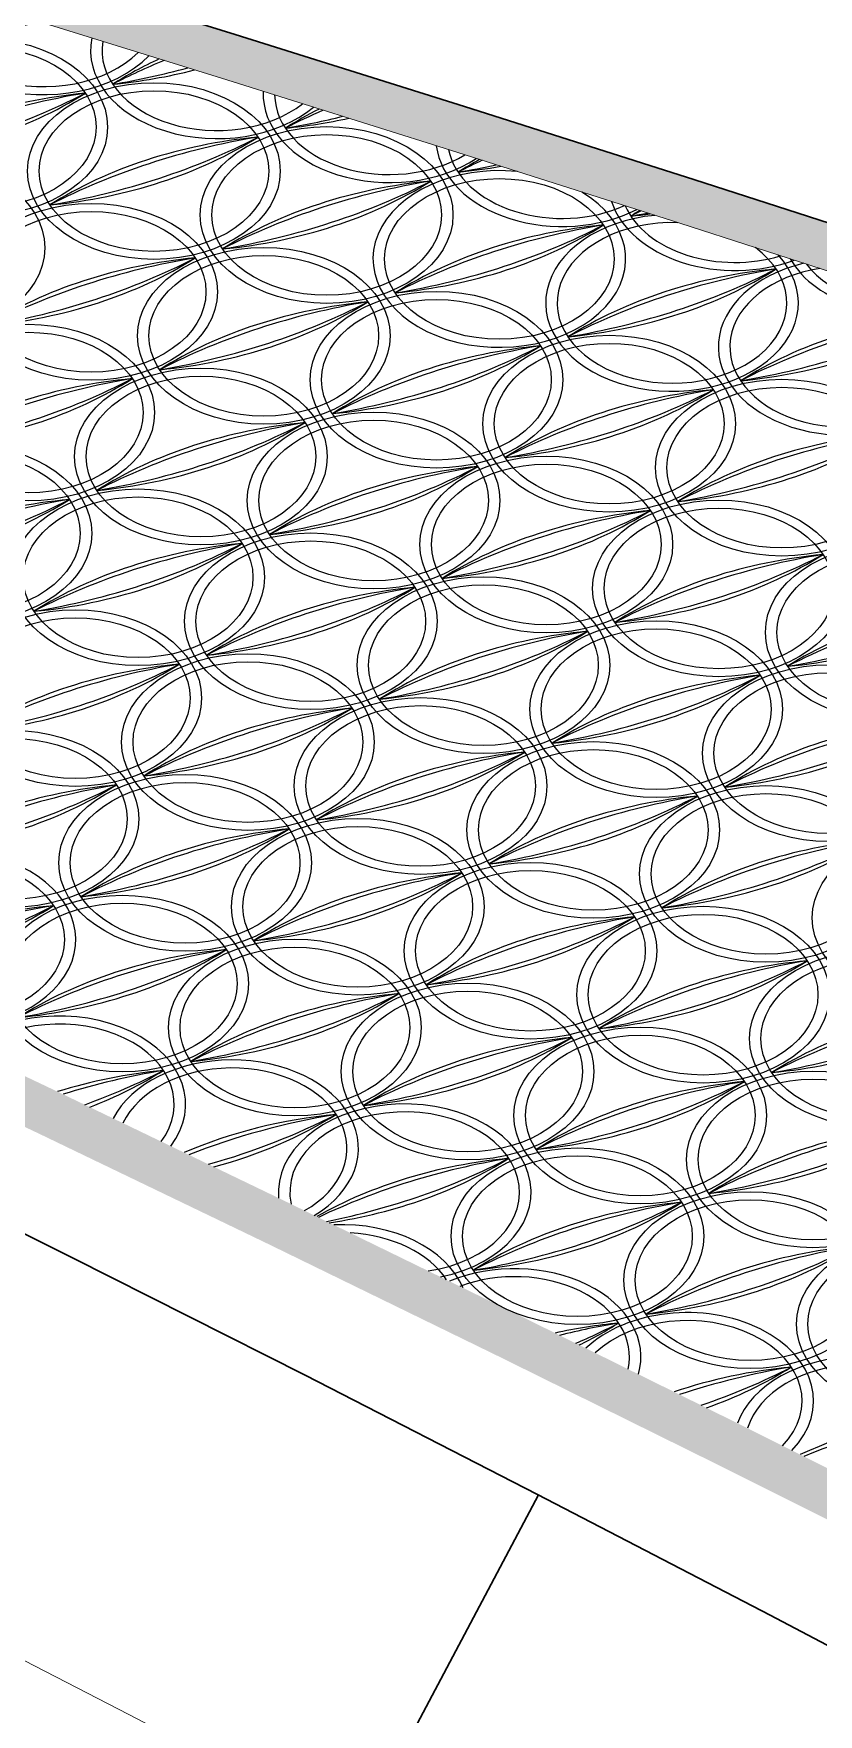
# Model space of a CAD drawing. Extents: x 1767995 to 4174245, y 542814 to 862564.
# Drawn here: x 4060919 to 4064335, y 596532 to 603856 of the extents above; entities that cross this region are included whole.
import ezdxf

# ---------------------------------------------------------------- set-up
doc = ezdxf.new("R2010")
doc.units = 0
doc.header["$LTSCALE"] = 3500
doc.layers.add('标注', color=3, linetype='Continuous', lineweight=18)
doc.layers.add('桥 构造粗实', color=1, linetype='Continuous', lineweight=30)

# ---------------------------------------------------------------- blocks, each defined once
blk = doc.blocks.new('2121212')
at = {"color": 8}
for centre, major_axis, start_param, end_param in [((-26667.8, 19989.1), (550, 0), 2.903261, 5.689579), ((-26667.8, 19989.1), (500, 0), 2.920893, 5.671755), ((-27353, 21017.7), (-1696.6, 0), 1.707987, 1.969886), ((-26941.4, 19462.9), (-550, 0), 3.141593, 9.424778), ((-25916, 19797.6), (550, 0), 3.002329, 5.583377), ((-26941.4, 19462.9), (-500, 0), 3.141593, 9.424778), ((-25916, 19797.6), (500, 0), 3.031015, 5.554781), ((-25230.9, 18769), (-1696.6, 0), -0.986608, -0.835323), ((-24878.6, 18240.2), (-2505.2, 0), -1.04063, -0.933532), ((-26953.5, 21355), (-2505.2, 0), 1.806196, 1.942828), ((-26601.2, 20826.2), (-1696.6, 0), 1.707987, 1.92467), ((-26256.2, 18434.3), (1696.6, 0), 1.707987, 2.30627), ((-25904, 17905.5), (-2505.2, 0), -1.335396, -0.933532), ((-27626.6, 20491.5), (-1696.6, 0), 1.707987, 2.30627), ((-27978.9, 21020.3), (2505.2, 0), -1.335396, -0.933532), ((-25164.3, 19606.1), (550, 0), 3.109461, 5.46934), ((-25164.3, 19606.1), (500, 0), 3.150964, 5.42828), ((-24479.1, 18577.5), (1696.6, 0), 2.194376, 2.30627), ((-24126.8, 18048.7), (-2505.2, 0), -1.012845, -0.933532), ((-26201.7, 21163.5), (2505.2, 0), -1.335396, -1.231655), ((-25849.5, 20634.7), (-1696.6, 0), 1.707987, 1.874592), ((-25504.5, 18242.8), (-1696.6, 0), -1.433605, -0.835323), ((-25152.2, 17714), (2505.2, 0), 1.806196, 2.208061), ((-26874.9, 20300), (-1696.6, 0), 1.707987, 2.30627), ((-27227.1, 20828.8), (2505.2, 0), -1.335396, -0.933532), ((-24412.5, 19414.6), (-550, 0), 6.369445, 8.484658), ((-24412.5, 19414.6), (-500, 0), 6.426131, 8.427394), ((-27215, 18936.7), (-550, 0), 3.141593, 9.424778), ((-24686.2, 18888.3), (550, 0), 1.429302, 7.140924), ((-23727.3, 18386), (1696.6, 0), 2.234305, 2.30627), ((-23375.1, 17857.2), (-2505.2, 0), -0.984589, -0.933532), ((-25450, 20971.9), (-2505.2, 0), 1.806196, 1.87476), ((-25097.7, 20443.1), (1696.6, 0), -1.433605, -1.321785), ((-24752.7, 18051.3), (1696.6, 0), 1.707987, 2.30627), ((-24400.5, 17522.5), (-2505.2, 0), -1.335396, -0.933532), ((-26123.1, 20108.4), (-1696.6, 0), 1.707987, 2.30627), ((-26475.4, 20637.2), (-2505.2, 0), 1.806196, 2.208061), ((-26463.3, 18745.2), (-550, 0), 3.141593, 9.424778), ((-23660.8, 19223), (550, 0), 3.363206, 5.200925), ((-23660.8, 19223), (500, 0), 3.441452, 5.122465), ((-26463.3, 18745.2), (-500, 0), 3.141593, 9.424778), ((-23934.4, 18696.8), (-550, 0), 4.847851, 9.997795), ((-23934.4, 18696.8), (-500, 0), 4.660469, 10.183445), ((-22975.6, 18194.4), (-1696.6, 0), -0.866182, -0.835323), ((-22623.3, 17665.6), (-2505.2, 0), -0.955451, -0.933532), ((-24698.2, 20780.4), (-2505.2, 0), 1.806196, 1.836577), ((-24346, 20251.6), (-1696.6, 0), 1.707987, 1.758575), ((-24001, 17859.8), (1696.6, 0), 1.707987, 2.30627), ((-23648.7, 17331), (-2505.2, 0), -1.335396, -0.933532), ((-25371.3, 19916.9), (-1696.6, 0), 1.707987, 2.30627), ((-25723.6, 20445.7), (2505.2, 0), -1.335396, -0.933532), ((-25778.1, 17716.6), (1696.6, 0), 1.707987, 2.30627), ((-25425.8, 17187.8), (-2505.2, 0), -1.335396, -0.933532), ((-27148.5, 19773.7), (1696.6, 0), -1.433605, -0.835323), ((-27500.7, 20302.5), (-2505.2, 0), 1.806196, 2.208061), ((-23249.2, 17668.2), (1696.6, 0), 1.707987, 2.30627), ((-22896.9, 17139.4), (-2505.2, 0), -1.335396, -0.933532), ((-24619.6, 19725.4), (1696.6, 0), -1.433605, -0.835323), ((-24971.9, 20254.2), (-2505.2, 0), 1.806196, 2.208061), ((-23182.6, 18505.3), (550, 0), 1.900519, 6.656729), ((-23182.6, 18505.3), (500, 0), 1.788946, 6.7687), ((-22909, 19031.5), (-550, 0), 6.663501, 8.177806), ((-22909, 19031.5), (-500, 0), 6.775969, 8.065962), ((-25026.3, 17525.1), (-1696.6, 0), -1.433605, -0.835323), ((-24674.1, 16996.3), (2505.2, 0), 1.806196, 2.208061), ((-26396.7, 19582.2), (1696.6, 0), -1.433605, -0.835323), ((-26749, 20111), (-2505.2, 0), 1.806196, 2.208061), ((-24959.8, 18362.1), (-550, 0), 3.141593, 9.424778), ((-24959.8, 18362.1), (-500, 0), 3.141593, 9.424778), ((-26736.9, 18218.9), (-550, 0), 3.141593, 9.424778), ((-22497.5, 17476.7), (1696.6, 0), 1.707987, 2.30627), ((-22145.2, 16947.9), (-2505.2, 0), -1.335396, -0.933532), ((-23867.8, 19533.8), (-1696.6, 0), 1.707987, 2.30627), ((-24220.1, 20062.6), (-2505.2, 0), 1.806196, 2.208061), ((-24208, 18170.6), (-550, 0), 3.141593, 9.424778), ((-24274.6, 17333.5), (1696.6, 0), 1.707987, 2.30627), ((-23922.3, 16804.7), (-2505.2, 0), -1.335396, -0.933532), ((-25645, 19390.7), (-1696.6, 0), 1.707987, 2.30627), ((-25997.2, 19919.5), (2505.2, 0), -1.335396, -0.933532), ((-24208, 18170.6), (-500, 0), 3.141593, 9.424778), ((-25985.1, 18027.4), (-550, 0), 3.141593, 9.424778), ((-26051.7, 17190.4), (1696.6, 0), 1.707987, 2.30627), ((-25699.4, 16661.6), (-2505.2, 0), -1.335396, -0.933532), ((-27422.1, 19247.5), (-1696.6, 0), 1.707987, 2.30627), ((-27774.3, 19776.3), (2505.2, 0), -1.335396, -0.933532), ((-25985.1, 18027.4), (-500, 0), 3.141593, 9.424778), ((-23522.8, 17142), (1696.6, 0), 1.707987, 2.30627), ((-23170.6, 16613.2), (-2505.2, 0), -1.335396, -0.933532), ((-24893.2, 19199.1), (-1696.6, 0), 1.707987, 2.30627), ((-25245.5, 19727.9), (2505.2, 0), -1.335396, -0.933532), ((-23456.3, 17979), (-550, 0), 3.141593, 9.424778), ((-23456.3, 17979), (-500, 0), 3.141593, 9.424778), ((-25300, 16998.8), (1696.6, 0), 1.707987, 2.30627), ((-24947.7, 16470), (-2505.2, 0), -1.335396, -0.933532), ((-26670.3, 19056), (-1696.6, 0), 1.707987, 2.30627), ((-27022.6, 19584.8), (2505.2, 0), -1.335396, -0.933532), ((-22771.1, 16950.5), (1696.6, 0), 1.707987, 2.30627), ((-22418.8, 16421.7), (-2505.2, 0), -1.335396, -0.933532), ((-24141.4, 19007.6), (1696.6, 0), -1.433605, -0.835323), ((-24493.7, 19536.4), (-2505.2, 0), 1.806196, 2.208061), ((-24548.2, 16807.3), (-1696.6, 0), -1.433605, -0.835323), ((-24195.9, 16278.5), (2505.2, 0), 1.806196, 2.208061), ((-25918.6, 18864.4), (-1696.6, 0), 1.707987, 2.30627), ((-26270.8, 19393.2), (-2505.2, 0), 1.806196, 2.208061), ((-26258.8, 17501.2), (-550, 0), 3.141593, 9.424778), ((-26325.3, 16664.1), (-1696.6, 0), -1.433605, -0.835323), ((-25973.1, 16135.3), (2505.2, 0), 1.806196, 2.208061), ((-27695.7, 18721.3), (-1696.6, 0), 1.707987, 2.30627), ((-28048, 19250.1), (-2505.2, 0), 1.806196, 2.208061), ((-23796.4, 16615.8), (-1696.6, 0), -1.433605, -0.835323), ((-23444.2, 16087), (-2505.2, 0), -1.335396, -0.933532), ((-25166.8, 18672.9), (-1696.6, 0), 1.707987, 2.30627), ((-25519.1, 19201.7), (-2505.2, 0), 1.806196, 2.208061), ((-25507, 17309.6), (-550, 0), 3.141593, 9.424778), ((-25507, 17309.6), (-500, 0), 3.141593, 9.424778), ((-25573.6, 16472.6), (1696.6, 0), 1.707987, 2.30627), ((-25221.3, 15943.8), (-2505.2, 0), -1.335396, -0.933532), ((-26943.9, 18529.7), (-1696.6, 0), 1.707987, 2.30627), ((-27296.2, 19058.6), (2505.2, 0), -1.335396, -0.933532), ((-23044.7, 16424.2), (1696.6, 0), 1.707987, 2.30627), ((-22692.4, 15895.4), (-2505.2, 0), -1.335396, -0.933532), ((-24415.1, 18481.4), (-1696.6, 0), 1.707987, 2.30627), ((-24767.3, 19010.2), (2505.2, 0), -1.335396, -0.933532), ((-22978.1, 17261.3), (-550, 0), 3.141593, 9.424778), ((-22978.1, 17261.3), (-500, 0), 3.141593, 9.424778), ((-24821.8, 16281.1), (1696.6, 0), 1.707987, 2.30627), ((-24469.5, 15752.3), (-2505.2, 0), -1.335396, -0.933532), ((-26192.2, 18338.2), (-1696.6, 0), 1.707987, 2.30627), ((-26544.5, 18867), (-2505.2, 0), 1.806196, 2.208061), ((-26532.4, 16974.9), (-550, 0), 3.141593, 9.424778), ((-22292.9, 16232.7), (1696.6, 0), 1.707987, 2.30627), ((-21940.7, 15703.9), (-2505.2, 0), -1.335396, -0.933532), ((-23663.3, 18289.9), (1696.6, 0), -1.433605, -0.835323), ((-24015.6, 18818.7), (-2505.2, 0), 1.806196, 2.208061), ((-26532.4, 16974.9), (-500, 0), 3.141593, 9.424778), ((-24003.5, 16926.6), (-550, 0), 3.141593, 9.424778), ((-24070.1, 16089.5), (-1696.6, 0), -1.433605, -0.835323), ((-23717.8, 15560.7), (2505.2, 0), 1.806196, 2.208061), ((-25440.4, 18146.7), (-1696.6, 0), 1.707987, 2.30627), ((-25792.7, 18675.5), (2505.2, 0), -1.335396, -0.933532), ((-24003.5, 16926.6), (-500, 0), 3.141593, 9.424778), ((-25780.6, 16783.4), (-550, 0), 3.141593, 9.424778), ((-25847.2, 15946.4), (-1696.6, 0), -1.433605, -0.835323), ((-25494.9, 15417.6), (2505.2, 0), 1.806196, 2.208061), ((-27217.6, 18003.5), (-1696.6, 0), 1.707987, 2.30627), ((-27569.8, 18532.3), (-2505.2, 0), 1.806196, 2.208061), ((-23318.3, 15898), (1696.6, 0), 1.707987, 2.30627), ((-22966, 15369.2), (-2505.2, 0), -1.335396, -0.933532), ((-24688.7, 17955.2), (-1696.6, 0), 1.707987, 2.30627), ((-25040.9, 18484), (2505.2, 0), -1.335396, -0.933532), ((-25095.4, 15754.8), (1696.6, 0), 1.707987, 2.30627), ((-24743.2, 15226), (-2505.2, 0), -1.335396, -0.933532), ((-26465.8, 17812), (-1696.6, 0), 1.707987, 2.30627), ((-26818.1, 18340.8), (2505.2, 0), -1.335396, -0.933532), ((-25028.9, 16591.9), (-550, 0), 3.141593, 9.424778), ((-25028.9, 16591.9), (-500, 0), 3.141593, 9.424778), ((-22566.6, 15706.5), (1696.6, 0), 1.707987, 2.30627), ((-22214.3, 15177.7), (-2505.2, 0), -1.335396, -0.933532), ((-23936.9, 17763.6), (-1696.6, 0), 1.707987, 2.30627), ((-24289.2, 18292.4), (-2505.2, 0), 1.806196, 2.208061), ((-26806, 16448.7), (-550, 0), 3.141593, 9.424778), ((-26806, 16448.7), (-500, 0), 3.141593, 9.424778), ((-24343.7, 15563.3), (1696.6, 0), 1.707987, 2.30627), ((-23991.4, 15034.5), (-2505.2, 0), -1.335396, -0.933532), ((-25714.1, 17620.5), (1696.6, 0), -1.433605, -0.835323), ((-26066.3, 18149.3), (-2505.2, 0), 1.806196, 2.208061), ((-26054.2, 16257.2), (-550, 0), 3.141593, 9.424778), ((-26120.8, 15420.1), (-1696.6, 0), -1.433605, -0.835323), ((-25768.5, 14891.3), (-2505.2, 0), -1.335396, -0.933532), ((-27491.2, 17477.3), (1696.6, 0), -1.433605, -0.835323), ((-27843.4, 18006.1), (2505.2, 0), -1.335396, -0.933532), ((-26054.2, 16257.2), (-500, 0), 3.141593, 9.424778), ((-23525.4, 16208.8), (-550, 0), 3.141593, 9.424778), ((-23525.4, 16208.8), (-500, 0), 3.141593, 9.424778), ((-23591.9, 15371.8), (-1696.6, 0), -1.433605, -0.835323), ((-23239.7, 14843), (2505.2, 0), 1.806196, 2.208061), ((-24962.3, 17428.9), (1696.6, 0), -1.433605, -0.835323), ((-25314.6, 17957.7), (-2505.2, 0), 1.806196, 2.208061), ((-25369, 15228.6), (1696.6, 0), 1.707987, 2.30627), ((-25016.8, 14699.8), (-2505.2, 0), -1.335396, -0.933532), ((-26739.4, 17285.8), (-1696.6, 0), 1.707987, 2.30627), ((-27091.7, 17814.6), (-2505.2, 0), 1.806196, 2.208061), ((-25302.5, 16065.7), (-550, 0), 3.141593, 9.424778), ((-27079.6, 15922.5), (-550, 0), 7.596444, 13.201687), ((-22840.2, 15180.2), (1696.6, 0), 1.707987, 2.30627), ((-22487.9, 14651.4), (-2505.2, 0), -1.335396, -0.933532), ((-24210.5, 17237.4), (-1696.6, 0), 1.707987, 2.30627), ((-24562.8, 17766.2), (2505.2, 0), -1.335396, -0.933532), ((-22773.6, 16017.3), (-550, 0), 3.141593, 9.424778), ((-27079.6, 15922.5), (-500, 0), 3.141593, 9.424778), ((-24550.7, 15874.1), (-550, 0), 3.141593, 9.424778), ((-24617.3, 15037.1), (1696.6, 0), 1.707987, 2.30627), ((-24265, 14508.3), (-2505.2, 0), -1.335396, -0.933532), ((-25987.7, 17094.2), (-1696.6, 0), 1.707987, 2.30627), ((-26339.9, 17623), (2505.2, 0), -1.335396, -0.933532), ((-24550.7, 15874.1), (-500, 0), 3.141593, 9.424778), ((-26394.4, 14893.9), (1696.6, 0), 1.707987, 2.30627), ((-26042.2, 14365.1), (-2505.2, 0), -1.335396, -0.933532), ((-27764.8, 16951.1), (-1696.6, 0), 1.707987, 2.30627), ((-28117.1, 17479.9), (2505.2, 0), -1.335396, -0.933532), ((-23865.5, 14845.6), (-1696.6, 0), -1.433605, -0.835323), ((-23513.3, 14316.7), (-2505.2, 0), -1.335396, -0.933532), ((-25235.9, 16902.7), (-1696.6, 0), 1.707987, 2.30627), ((-25588.2, 17431.5), (2505.2, 0), -1.335396, -0.933532), ((-25642.7, 14702.4), (-1696.6, 0), -1.433605, -0.835323), ((-25290.4, 14173.6), (-2505.2, 0), -1.335396, -0.933532), ((-27013, 16759.5), (1696.6, 0), -1.433605, -0.835323), ((-27365.3, 17288.3), (-2505.2, 0), 1.806196, 2.208061), ((-23113.8, 14654), (-1696.6, 0), -1.433605, -0.835323), ((-22761.5, 14125.2), (2505.2, 0), 1.806196, 2.208061), ((-24484.2, 16711.2), (-1696.6, 0), 1.707987, 2.30627), ((-24836.4, 17240), (-2505.2, 0), 1.806196, 2.208061), ((-24890.9, 14510.9), (-1696.6, 0), -1.433605, -0.835323), ((-24538.6, 13982.1), (2505.2, 0), 1.806196, 2.208061), ((-26261.3, 16568), (-1696.6, 0), 1.707987, 2.30627), ((-26613.5, 17096.8), (-2505.2, 0), 1.806196, 2.208061), ((-24824.3, 15347.9), (-550, 0), 3.141593, 9.424778), ((-26601.5, 15204.7), (-550, 0), 8.932616, 11.858743), ((-22362, 14462.5), (1696.6, 0), 1.707987, 2.30627), ((-22009.8, 13933.7), (-2505.2, 0), -1.335396, -0.933532), ((-23732.4, 16519.6), (-1696.6, 0), 1.707987, 2.30627), ((-24084.7, 17048.4), (-2505.2, 0), 1.806196, 2.208061), ((-26601.5, 15204.7), (-500, 0), 8.943733, 11.847578), ((-24072.6, 15156.4), (-550, 0), 3.141593, 9.424778), ((-24139.2, 14319.3), (1696.6, 0), 1.707987, 2.30627), ((-23786.9, 13790.5), (-2505.2, 0), -1.335396, -0.933532), ((-25509.5, 16376.5), (-1696.6, 0), 1.707987, 2.30627), ((-25861.8, 16905.3), (2505.2, 0), -1.335396, -0.933532), ((-24072.6, 15156.4), (-500, 0), 3.141593, 9.424778), ((-25849.7, 15013.2), (-550, 0), 8.562868, 12.221111), ((-25916.3, 14176.2), (1696.6, 0), 1.707987, 1.991695), ((-25564, 13647.4), (-2505.2, 0), -1.335396, -1.150835), ((-27638.9, 16762.1), (2505.2, 0), -1.094956, -0.933532), ((-27286.7, 16233.3), (-1696.6, 0), 2.073528, 2.30627), ((-25849.7, 15013.2), (-500, 0), 8.53694, 12.247546), ((-23387.4, 14127.8), (1696.6, 0), 1.707987, 2.30627), ((-23035.1, 13599), (-2505.2, 0), -1.335396, -0.933532), ((-24757.8, 16184.9), (-1696.6, 0), 1.707987, 2.30627), ((-25110, 16713.7), (-2505.2, 0), 1.806196, 2.208061), ((-25164.5, 13984.6), (1696.6, 0), 1.707987, 2.125218), ((-24812.3, 13455.8), (-2505.2, 0), -1.335396, -1.059345), ((-26887.2, 16570.6), (2505.2, 0), -1.188387, -0.933532), ((-26534.9, 16041.8), (1696.6, 0), -1.205688, -0.835323), ((-25098, 14821.7), (-550, 0), 8.141755, 12.632108), ((-25098, 14821.7), (-500, 0), 8.059058, 12.713977), ((-22635.6, 13936.3), (-1696.6, 0), -1.433605, -0.835323), ((-22283.4, 13407.5), (2505.2, 0), 1.806196, 2.208061), ((-24006, 15993.4), (-1696.6, 0), 1.707987, 2.30627), ((-24358.3, 16522.2), (2505.2, 0), -1.335396, -0.933532), ((-24346.2, 14630.1), (-550, 0), 3.141593, 9.424778), ((-24412.8, 13793.1), (-1696.6, 0), -1.433605, -0.889706), ((-24060.5, 13264.3), (2505.2, 0), 1.806196, 2.170198), ((-26135.4, 16379), (-2505.2, 0), 1.852928, 2.208061), ((-25783.1, 15850.2), (-1696.6, 0), 1.782586, 2.30627), ((-23594.4, 14438.6), (-550, 0), 3.141593, 9.424778), ((-23661, 13601.6), (1696.6, 0), 1.707987, 2.30627), ((-23308.8, 13072.8), (-2505.2, 0), -1.335396, -0.933532), ((-25031.4, 15658.7), (-1696.6, 0), 1.707987, 2.30627), ((-25383.7, 16187.5), (2505.2, 0), -1.335396, -0.933532), ((-23594.4, 14438.6), (-500, 0), 3.141593, 9.424778), ((-25371.6, 14295.4), (-550, 0), 3.429717, 4.776948), ((-25371.6, 14295.4), (-500, 0), 3.567274, 4.639391), ((-22909.3, 13410), (1696.6, 0), 1.707987, 2.30627), ((-22557, 12881.2), (-2505.2, 0), -1.335396, -0.933532), ((-24279.6, 15467.2), (1696.6, 0), -1.433605, -0.835323), ((-24631.9, 15996), (-2505.2, 0), 1.806196, 2.208061), ((-24619.8, 14103.9), (-550, 0), 9.227784, 11.537436), ((-24686.4, 13266.9), (-1696.6, 0), -1.433605, -1.431268), ((-24334.1, 12738.1), (-2505.2, 0), -1.335396, -1.333958), ((-26409, 15852.8), (2505.2, 0), -0.934667, -0.933532), ((-26056.8, 15324), (1696.6, 0), -0.836953, -0.835323), ((-24619.8, 14103.9), (-500, 0), 9.272696, 11.492324), ((-23868.1, 13912.4), (-550, 0), 8.830529, 11.927572), ((-23868.1, 13912.4), (500, 0), 5.691651, 8.783624), ((-23934.6, 13075.3), (1696.6, 0), 1.707987, 1.875536), ((-23582.4, 12546.5), (-2505.2, 0), -1.335396, -1.228325), ((-25657.3, 15661.3), (-2505.2, 0), 2.118048, 2.208061), ((-25305, 15132.5), (-1696.6, 0), 2.176772, 2.30627), ((-23116.3, 13720.8), (-550, 0), 8.430734, 12.318395), ((-23116.3, 13720.8), (-500, 0), 8.391328, 12.357167), ((-23182.9, 12883.8), (1696.6, 0), 1.707987, 2.023641), ((-22830.6, 12355), (-2505.2, 0), -1.335396, -1.128929), ((-24905.5, 15469.8), (2505.2, 0), -1.117097, -0.933532), ((-24553.3, 14941), (-1696.6, 0), 2.040981, 2.30627), ((-22431.1, 12692.3), (-1696.6, 0), -1.433605, -0.980062), ((-22078.9, 12163.5), (-2505.2, 0), -1.335396, -1.034052)]:
    blk.add_ellipse(centre, major_axis=major_axis, ratio=0.7, start_param=start_param, end_param=end_param, dxfattribs=at)
for centre, major_axis in [((-26189.7, 19271.4), (550, 0)), ((-26189.7, 19271.4), (500, 0)), ((-25437.9, 19079.9), (550, 0)), ((-25437.9, 19079.9), (500, 0)), ((-24686.2, 18888.3), (500, 0)), ((-25711.5, 18553.6), (550, 0)), ((-25711.5, 18553.6), (500, 0)), ((-26736.9, 18218.9), (500, 0)), ((-25233.4, 17835.9), (550, 0)), ((-25233.4, 17835.9), (500, 0)), ((-27010.5, 17692.7), (550, 0)), ((-27010.5, 17692.7), (500, 0)), ((-24481.6, 17644.3), (550, 0)), ((-24481.6, 17644.3), (500, 0)), ((-26258.8, 17501.2), (500, 0)), ((-23729.9, 17452.8), (550, 0)), ((-23729.9, 17452.8), (500, 0)), ((-24755.2, 17118.1), (550, 0)), ((-24755.2, 17118.1), (500, 0)), ((-25780.6, 16783.4), (500, 0)), ((-23251.7, 16735), (550, 0)), ((-23251.7, 16735), (500, 0)), ((-24277.1, 16400.4), (550, 0)), ((-24277.1, 16400.4), (500, 0)), ((-25302.5, 16065.7), (500, 0)), ((-26327.9, 15731), (550, 0)), ((-26327.9, 15731), (500, 0)), ((-23799, 15682.6), (550, 0)), ((-23799, 15682.6), (500, 0)), ((-25576.1, 15539.4), (550, 0)), ((-25576.1, 15539.4), (500, 0)), ((-23047.2, 15491.1), (550, 0)), ((-23047.2, 15491.1), (500, 0)), ((-24824.3, 15347.9), (500, 0)), ((-23320.8, 14964.8), (550, 0)), ((-23320.8, 14964.8), (500, 0)), ((-24346.2, 14630.1), (500, 0)), ((-22842.7, 14247.1), (550, 0)), ((-22842.7, 14247.1), (500, 0))]:
    blk.add_ellipse(centre, major_axis=major_axis, ratio=0.7, dxfattribs=at)

msp = doc.modelspace()

# ---------------------------------------------------------------- hatches: boundary and pattern name
h = msp.add_hatch(color=8)
h.paths.add_polyline_path([(4084757, 595589.6), (4083758.6, 595994.1), (4082760.3, 596394.4), (4081761.9, 596790.6), (4080763.6, 597182.7), (4079765.3, 597570.7), (4078766.9, 597954.6), (4077768.6, 598334.4), (4076770.3, 598710.1), (4075772, 599081.6), (4074773.7, 599449.1), (4073775.4, 599812.4), (4072777.1, 600171.7), (4071778.8, 600526.8), (4070780.6, 600877.8), (4069782.3, 601224.7), (4068784, 601567.5), (4067785.8, 601906.2), (4066787.5, 602240.8), (4065789.3, 602571.3), (4064791.1, 602897.7), (4063792.8, 603220), (4062794.6, 603538.1), (4061796.4, 603852.2), (4060798.2, 604162.1), (4059800, 604468), (4058801.8, 604769.7), (4057803.6, 605067.3), (4056805.4, 605360.9), (4055807.2, 605650.3), (4054809.1, 605935.6), (4053810.9, 606216.8), (4052812.7, 606493.9), (4051814.6, 606766.8), (4050816.4, 607035.7), (4049818.3, 607300.5), (4048820.1, 607561.2), (4047822, 607817.7), (4046823.9, 608070.2), (4045825.8, 608318.5), (4044827.6, 608562.8), (4043829.5, 608802.9), (4042831.4, 609038.9), (4041833.3, 609270.9), (4040835.2, 609498.7), (4039837.2, 609722.4), (4038839.1, 609942), (4037841, 610157.5), (4036842.9, 610368.9), (4035844.8, 610576.2), (4034846.8, 610779.3), (4033848.7, 610978.4), (4032850.7, 611173.4), (4031852.6, 611364.3), (4030854.6, 611551), (4029856.5, 611733.7), (4028858.5, 611912.2), (4028815.8, 611919.7, 0.956587), (4028643.4, 611139.3), (4028945.6, 611058.3), (4029945.6, 610783.9), (4030945.6, 610503), (4031945.6, 610215.6), (4032945.6, 609921.7), (4033945.6, 609621.4), (4034945.6, 609314.5), (4035945.6, 609001.2), (4036945.6, 608681.3), (4037945.6, 608355), (4038945.6, 608022.2), (4039945.6, 607682.9), (4040945.6, 607337.2), (4041945.6, 606984.9), (4042945.6, 606626.2), (4043945.6, 606261), (4044945.6, 605889.3), (4045945.6, 605511.1), (4046945.6, 605126.4), (4047945.6, 604735.3), (4048945.6, 604337.7), (4049945.6, 603933.6), (4050945.6, 603523), (4051945.6, 603106), (4052945.6, 602682.5), (4053945.6, 602252.5), (4054945.6, 601816), (4055945.6, 601373.1), (4056945.6, 600923.6), (4057945.6, 600467.7), (4058945.6, 600005.4), (4059945.6, 599536.5), (4060945.6, 599061.2), (4061945.6, 598579.4), (4062945.6, 598091.2), (4063945.6, 597596.4), (4064945.6, 597095.2), (4065945.6, 596587.6), (4066945.6, 596073.4), (4067945.6, 595552.8), (4068945.6, 595025.7), (4069945.6, 594492.2), (4070945.6, 593952.1), (4071945.6, 593405.6), (4072945.6, 592852.7), (4073945.6, 592293.2), (4074945.6, 591727.4), (4075945.6, 591155), (4076945.6, 590576.2), (4077945.6, 589990.9), (4078945.6, 589399.1), (4079945.6, 588800.9), (4080945.6, 588196.2), (4081945.6, 587585), (4082945.6, 586967.4), (4083945.6, 586343.3), (4084945.6, 585712.7), (4085235, 585528.3), (4106012.6, 585163, 0.723214), (4106263.2, 585880.3), (4105724.3, 586147.3), (4104725.8, 586638.1), (4103727.3, 587124.7), (4102728.8, 587607.2), (4101730.3, 588085.6), (4100731.8, 588559.9), (4099733.3, 589030.1), (4098734.8, 589496.1), (4097736.4, 589958.1), (4096737.9, 590416), (4095739.5, 590869.7), (4094741, 591319.3), (4093742.6, 591764.8), (4092744.2, 592206.3), (4091745.7, 592643.6), (4090747.3, 593076.8), (4089748.9, 593505.8), (4088750.5, 593930.8), (4087752.1, 594351.7), (4086753.8, 594768.4), (4085755.4, 595181.1)])
h.paths.add_polyline_path([(4084681.6, 595404.4), (4085679.3, 594996.1), (4086677, 594583.7), (4087674.8, 594167.3), (4088672.5, 593746.7), (4089670.3, 593322), (4090668, 592893.1), (4091665.8, 592460.2), (4092663.6, 592023.2), (4093661.4, 591582.1), (4094659.2, 591136.8), (4095657, 590687.5), (4096654.9, 590234), (4097652.7, 589776.4), (4098650.5, 589314.8), (4099648.4, 588849), (4100646.3, 588379.1), (4101644.1, 587905.1), (4102642, 587427), (4103639.9, 586944.8), (4104637.8, 586458.4), (4105635.8, 585968), (4106153.8, 585711.3, -0.692809), (4106016.1, 585363), (4085294.9, 585727.3), (4085052.6, 585881.7), (4084051.8, 586512.7), (4083051, 587137.3), (4082050.2, 587755.4), (4081049.4, 588367.1), (4080048.6, 588972.3), (4079047.8, 589571), (4078047, 590163.2), (4077046.2, 590749), (4076045.3, 591328.3), (4075044.5, 591901.2), (4074043.6, 592467.6), (4073042.8, 593027.5), (4072041.9, 593580.9), (4071041, 594127.9), (4070040.1, 594668.4), (4069039.3, 595202.4), (4068038.4, 595730), (4067037.5, 596251), (4066036.5, 596765.7), (4065035.6, 597273.8), (4064034.7, 597775.5), (4063033.8, 598270.7), (4062032.8, 598759.4), (4061031.9, 599241.6), (4060030.9, 599717.4), (4059030, 600186.7), (4058029, 600649.5), (4057028, 601105.8), (4056027, 601555.7), (4055026.1, 601999.1), (4054025.1, 602436), (4053024.1, 602866.4), (4052023, 603290.4), (4051022, 603707.8), (4050021, 604118.8), (4049020, 604523.3), (4048018.9, 604921.4), (4047017.9, 605312.9), (4046016.8, 605698), (4045015.8, 606076.5), (4044014.7, 606448.6), (4043013.6, 606814.2), (4042012.5, 607173.4), (4041011.5, 607526), (4040010.4, 607872.1), (4039009.3, 608211.8), (4038008.2, 608545), (4037007, 608871.6), (4036005.9, 609191.8), (4035004.8, 609505.5), (4034003.7, 609812.7), (4033002.5, 610113.4), (4032001.4, 610407.7), (4031000.2, 610695.4), (4029999.1, 610976.6), (4028997.9, 611251.4), (4028695.1, 611332.5, -0.956587), (4028781.3, 611722.7), (4028823.7, 611715.3), (4029820.9, 611536.9), (4030818.2, 611354.4), (4031815.4, 611167.7), (4032812.7, 610977), (4033810, 610782.2), (4034807.3, 610583.3), (4035804.6, 610380.3), (4036801.9, 610173.1), (4037799.2, 609961.9), (4038796.5, 609746.6), (4039793.8, 609527.1), (4040791.1, 609303.6), (4041788.4, 609076), (4042785.8, 608844.2), (4043783.1, 608608.4), (4044780.5, 608368.4), (4045777.9, 608124.4), (4046775.2, 607876.2), (4047772.6, 607623.9), (4048770, 607367.6), (4049767.4, 607107.1), (4050764.8, 606842.5), (4051762.2, 606573.8), (4052759.6, 606301), (4053757, 606024.2), (4054754.5, 605743.2), (4055751.9, 605458.1), (4056749.3, 605168.9), (4057746.8, 604875.6), (4058744.3, 604578.2), (4059741.7, 604276.6), (4060739.2, 603971), (4061736.7, 603661.3), (4062734.2, 603347.5), (4063731.7, 603029.5), (4064729.3, 602707.5), (4065726.8, 602381.3), (4066724.3, 602051.1), (4067721.9, 601716.7), (4068719.4, 601378.3), (4069717, 601035.7), (4070714.6, 600689), (4071712.1, 600338.2), (4072709.7, 599983.4), (4073707.3, 599624.4), (4074704.9, 599261.3), (4075702.6, 598894.1), (4076700.2, 598522.7), (4077697.8, 598147.3), (4078695.5, 597767.8), (4079693.1, 597384.2), (4080690.8, 596996.4), (4081688.5, 596604.6), (4082686.2, 596208.6), (4083683.9, 595808.6)], flags=16)

# ---------------------------------------------------------------- linework, layer by layer
at = {"layer": '标注', "color": 8, "ltscale": 550}
msp.add_lwpolyline([(4051334, 601381.6), (4052334, 600927.4), (4053334, 600466.3), (4054334, 599998.4), (4055334, 599523.7), (4056334, 599042.1), (4057334, 598553.8), (4058334, 598058.5), (4059334, 597556.5), (4060334, 597047.6), (4061334, 596531.9), (4062334, 596009.4), (4063334, 595480), (4064334, 594943.8), (4065334, 594400.8), (4066334, 593851), (4067334, 593294.3), (4068334, 592730.8), (4069334, 592160.4), (4070334, 591583.2), (4071334, 590999.2)], dxfattribs=at)
at = {"layer": '桥 构造粗实'}
msp.add_line((4063117.1, 597488.7), (4061550.9, 594530.1), dxfattribs=at)
for points in [[(4054809.1, 605935.6), (4055807.2, 605650.3), (4056805.4, 605360.9), (4057803.6, 605067.3), (4058801.8, 604769.7), (4059800, 604468), (4060798.2, 604162.1), (4061796.4, 603852.2), (4062794.6, 603538.1), (4063792.8, 603220), (4064791.1, 602897.7), (4065789.3, 602571.3), (4066787.5, 602240.8), (4067785.8, 601906.2), (4068784, 601567.5), (4069782.3, 601224.7), (4070780.6, 600877.8), (4071778.8, 600526.8)], [(4051334, 603103.6), (4051982.3, 602819.7), (4052994.1, 602369.7), (4054005.9, 601912.9), (4055017.7, 601449.1), (4056029.6, 600978.5), (4057041.4, 600500.9), (4058053.3, 600016.4), (4059065.2, 599525.1), (4060077.2, 599026.9), (4061089.1, 598521.7), (4062101.1, 598009.7), (4063113.1, 597490.8), (4064125.1, 596964.9), (4065137.1, 596432.2), (4066149.2, 595892.6), (4067161.2, 595346.1), (4068173.3, 594792.7), (4069185.4, 594232.5), (4070197.4, 593665.3), (4071209.5, 593091.2)]]:
    msp.add_lwpolyline(points, dxfattribs=at)
at = {"layer": '桥 构造粗实', "color": 252, "lineweight": 15}
msp.add_lwpolyline([(4054754.5, 605743.2), (4055751.9, 605458.1), (4056749.3, 605168.9), (4057746.8, 604875.6), (4058744.3, 604578.2), (4059741.7, 604276.6), (4060739.2, 603971), (4061736.7, 603661.3), (4062734.2, 603347.5), (4063731.7, 603029.5), (4064729.3, 602707.5), (4065726.8, 602381.3), (4066724.3, 602051.1), (4067721.9, 601716.7), (4068719.4, 601378.3), (4069717, 601035.7), (4070714.6, 600689), (4071712.1, 600338.2)], dxfattribs=at)

# ---------------------------------------------------------------- block references
msp.add_blockref('2121212', (4087632.7, 583985.6))

doc.saveas('drawing.dxf')
